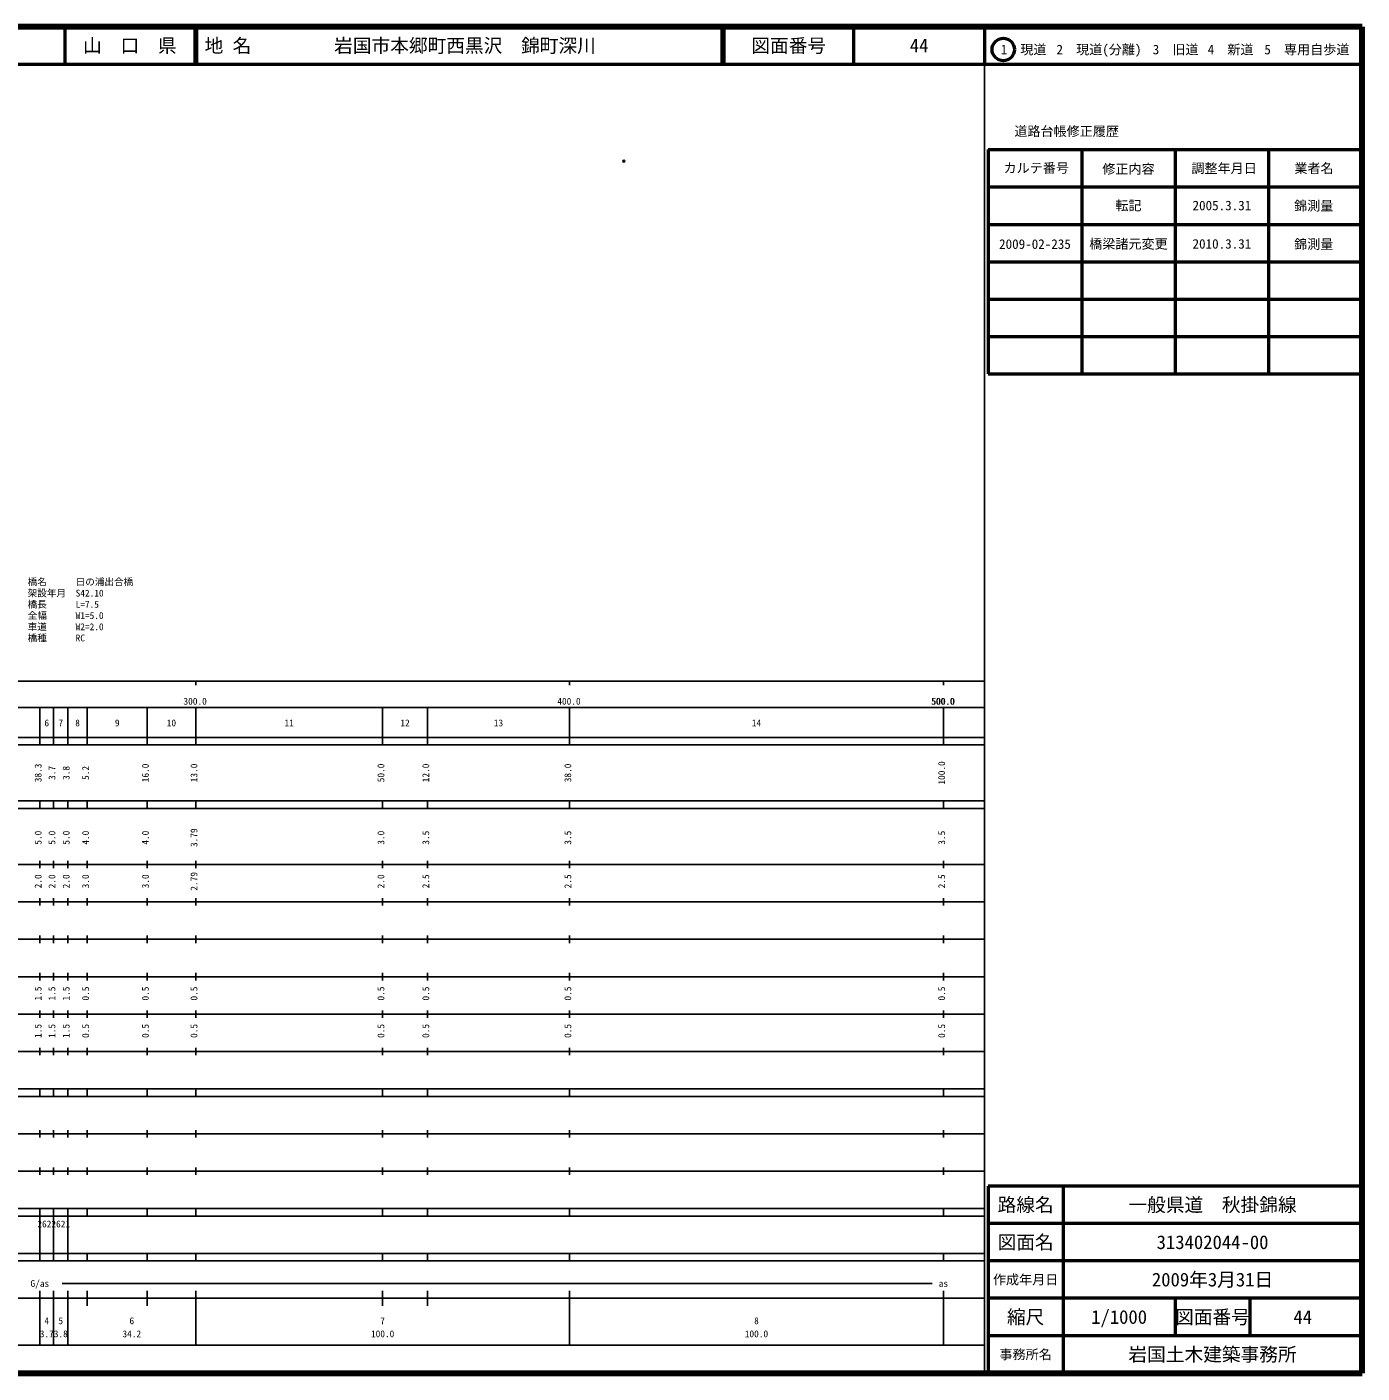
# Model space of a CAD drawing. Units: millimetres on the paper. Extents: x 40 to 680, y 20 to 380.
# Drawn here: x 322.8 to 680, y 20 to 380 of the extents above; entities that cross this region are included whole.
import ezdxf
from ezdxf.enums import TextEntityAlignment as Align

# ---------------------------------------------------------------- set-up
doc = ezdxf.new("R2010")
doc.units = ezdxf.units.MM
doc.header["$PDMODE"] = 32
doc.header["$PDSIZE"] = 0.5
for name, color, linetype in [('M-OTRS', 6, 'Continuous'), ('M-STR-HTXT', 7, 'Continuous'), ('M-TTL-TXT', 7, 'Continuous')]:
    doc.layers.add(name, color=color, linetype=linetype)
for name, color, linetype, lineweight in [('M-TTL', 2, 'Continuous', 140), ('M-TTL-BAND', 7, 'Continuous', 25), ('M-TTL-FRAM', 2, 'Continuous', 50), ('M-TTL-LINE', 7, 'Continuous', 50)]:
    doc.layers.add(name, color=color, linetype=linetype, lineweight=lineweight)
doc.styles.add('ＭＳ ゴシック', font='')
doc.styles.get('ＭＳ ゴシック').set_extended_font_data('MS Gothic')

msp = doc.modelspace()

# ---------------------------------------------------------------- linework, layer by layer
at = {"layer": 'M-OTRS'}
msp.add_point((482.503, 344.089), dxfattribs=at)
at = {"layer": 'M-TTL'}
for p, q in [((680, 380), (40, 380)), ((680, 20), (680, 380)), ((40, 20), (680, 20))]:
    msp.add_line(p, q, dxfattribs=at)
at = {"layer": 'M-TTL-BAND'}
for p, q in [((579, 20), (579, 370)), ((40, 205), (579, 205)), ((368, 205), (368, 204)), ((468, 205), (468, 204)), ((568, 205), (568, 204)), ((68, 198), (579, 198)), ((326.3, 188), (326.3, 198)), ((330, 188), (330, 198)), ((333.8, 188), (333.8, 198)), ((339, 188), (339, 198)), ((355, 188), (355, 198)), ((368, 188), (368, 198)), ((418, 188), (418, 198)), ((430, 188), (430, 198)), ((468, 188), (468, 198)), ((568, 188), (568, 198)), ((40, 190), (579, 190)), ((40, 188), (579, 188)), ((40, 173), (579, 173)), ((326.3, 171), (326.3, 173)), ((330, 171), (330, 173)), ((333.8, 171), (333.8, 173)), ((339, 171), (339, 173)), ((355, 171), (355, 173)), ((368, 171), (368, 173)), ((418, 171), (418, 173)), ((430, 171), (430, 173)), ((468, 171), (468, 173)), ((568, 171), (568, 173)), ((40, 171), (579, 171)), ((40, 156), (579, 156)), ((326.3, 155), (326.3, 157)), ((330, 155), (330, 157)), ((333.8, 155), (333.8, 157)), ((339, 155), (339, 157)), ((355, 155), (355, 157)), ((368, 155), (368, 157)), ((418, 155), (418, 157)), ((430, 155), (430, 157)), ((468, 155), (468, 157)), ((568, 155), (568, 157)), ((46, 146), (579, 146)), ((326.3, 145), (326.3, 147)), ((330, 145), (330, 147)), ((333.8, 145), (333.8, 147)), ((339, 145), (339, 147)), ((355, 145), (355, 147)), ((368, 145), (368, 147)), ((418, 145), (418, 147)), ((430, 145), (430, 147)), ((468, 145), (468, 147)), ((568, 145), (568, 147)), ((326.3, 135), (326.3, 137)), ((330, 135), (330, 137)), ((333.8, 135), (333.8, 137)), ((339, 135), (339, 137)), ((355, 135), (355, 137)), ((368, 135), (368, 137)), ((418, 135), (418, 137)), ((430, 135), (430, 137)), ((468, 135), (468, 137)), ((568, 135), (568, 137)), ((52, 136), (579, 136)), ((46, 126), (579, 126)), ((326.3, 125), (326.3, 127)), ((330, 125), (330, 127)), ((333.8, 125), (333.8, 127)), ((339, 125), (339, 127)), ((355, 125), (355, 127)), ((368, 125), (368, 127)), ((418, 125), (418, 127)), ((430, 125), (430, 127)), ((468, 125), (468, 127)), ((568, 125), (568, 127)), ((52, 116), (579, 116)), ((326.3, 115), (326.3, 117)), ((330, 115), (330, 117)), ((333.8, 115), (333.8, 117)), ((339, 115), (339, 117)), ((355, 115), (355, 117)), ((368, 115), (368, 117)), ((418, 115), (418, 117)), ((430, 115), (430, 117)), ((468, 115), (468, 117)), ((568, 115), (568, 117)), ((46, 106), (579, 106)), ((326.3, 105), (326.3, 107)), ((330, 105), (330, 107)), ((333.8, 105), (333.8, 107)), ((339, 105), (339, 107)), ((355, 105), (355, 107)), ((368, 105), (368, 107)), ((418, 105), (418, 107)), ((430, 105), (430, 107)), ((468, 105), (468, 107)), ((568, 105), (568, 107)), ((40, 96), (579, 96)), ((40, 94), (579, 94)), ((326.3, 94), (326.3, 96)), ((330, 94), (330, 96)), ((333.8, 94), (333.8, 96)), ((339, 94), (339, 96)), ((355, 94), (355, 96)), ((368, 94), (368, 96)), ((418, 94), (418, 96)), ((430, 94), (430, 96)), ((468, 94), (468, 96)), ((568, 94), (568, 96)), ((49, 84), (579, 84)), ((326.3, 83), (326.3, 85)), ((330, 83), (330, 85)), ((333.8, 83), (333.8, 85)), ((339, 83), (339, 85)), ((355, 83), (355, 85)), ((368, 83), (368, 85)), ((418, 83), (418, 85)), ((430, 83), (430, 85)), ((468, 83), (468, 85)), ((568, 83), (568, 85)), ((40, 74), (579, 74)), ((326.3, 73), (326.3, 75)), ((330, 73), (330, 75)), ((333.8, 73), (333.8, 75)), ((339, 73), (339, 75)), ((355, 73), (355, 75)), ((368, 73), (368, 75)), ((418, 73), (418, 75)), ((430, 73), (430, 75)), ((468, 73), (468, 75)), ((568, 73), (568, 75)), ((40, 64), (579, 64)), ((40, 62), (579, 62)), ((326.3, 62), (326.3, 64)), ((326.3, 52), (326.3, 62)), ((330, 62), (330, 64)), ((330, 52), (330, 62)), ((330, 52), (330, 62)), ((333.8, 62), (333.8, 64)), ((333.8, 52), (333.8, 62)), ((339, 62), (339, 64)), ((355, 62), (355, 64)), ((368, 62), (368, 64)), ((418, 62), (418, 64)), ((430, 62), (430, 64)), ((468, 62), (468, 64)), ((568, 62), (568, 64)), ((40, 52), (579, 52)), ((326.3, 50), (326.3, 52)), ((330, 50), (330, 52)), ((333.8, 50), (333.8, 52)), ((339, 50), (339, 52)), ((355, 50), (355, 52)), ((368, 50), (368, 52)), ((418, 50), (418, 52)), ((430, 50), (430, 52)), ((468, 50), (468, 52)), ((568, 50), (568, 52)), ((40, 50), (579, 50)), ((332.3, 44), (565, 44)), ((40, 40), (579, 40)), ((326.3, 27.5), (326.3, 42)), ((330, 27.5), (330, 42)), ((333.8, 27.5), (333.8, 42)), ((339, 38), (339, 42)), ((355, 38), (355, 42)), ((368, 27.5), (368, 42)), ((418, 38), (418, 42)), ((430, 38), (430, 42)), ((468, 27.5), (468, 42)), ((568, 27.5), (568, 42)), ((68, 27.5), (579, 27.5))]:
    msp.add_line(p, q, dxfattribs=at)
at = {"layer": 'M-TTL-FRAM'}
for p, q in [((580, 347.197), (580, 287.197)), ((580, 347.197), (680, 347.197)), ((580, 287.197), (680, 287.197)), ((680, 70), (580, 70)), ((580, 70), (580, 20))]:
    msp.add_line(p, q, dxfattribs=at)
at = {"layer": 'M-TTL-LINE'}
for p, q in [((333, 380), (333, 370)), ((367.75, 380), (367.75, 370)), ((368.25, 380), (368.25, 370)), ((508.747, 380), (508.747, 370)), ((509.247, 380), (509.247, 370)), ((543.997, 380), (543.997, 370)), ((579, 380), (579, 370)), ((40, 370), (680, 370)), ((605, 347.197), (605, 287.197)), ((630, 347.197), (630, 287.197)), ((655, 347.197), (655, 287.197)), ((580, 337.197), (680, 337.197)), ((580, 327.197), (680, 327.197)), ((580, 317.197), (680, 317.197)), ((580, 307.197), (680, 307.197)), ((580, 297.197), (680, 297.197)), ((600, 70), (600, 20)), ((680, 60), (580, 60)), ((680, 50), (580, 50)), ((680, 40), (580, 40)), ((630, 40), (630, 30)), ((650, 40), (650, 30)), ((680, 30), (580, 30))]:
    msp.add_line(p, q, dxfattribs=at)
msp.add_circle((584.031, 373.958), 3, dxfattribs=at)

# ---------------------------------------------------------------- texts
at = {"layer": 'M-STR-HTXT', "style": 'ＭＳ ゴシック'}
for s, p in [('橋名\u3000\u3000\u3000日の浦出合橋', (323.046, 230.12)), ('架設年月\u3000S42.10', (323.046, 227.12)), ('橋長\u3000\u3000\u3000L=7.5', (323.046, 224.12)), ('全幅\u3000\u3000\u3000W1=5.0', (323.046, 221.12)), ('車道\u3000\u3000\u3000W2=2.0', (323.046, 218.12)), ('橋種\u3000\u3000\u3000RC', (323.046, 215.12))]:
    msp.add_text(s, height=1.833, dxfattribs=at).set_placement(p, align=Align.BOTTOM_LEFT)
at = {"layer": 'M-TTL-BAND', "style": 'ＭＳ ゴシック'}
for s, p in [('300.0', (367.844, 198.195)), ('400.0', (467.844, 198.195)), ('500.0', (567.844, 198.195)), ('500.0', (568, 198.195)), ('6', (328.15, 192.405)), ('7', (331.9, 192.405)), ('8', (336.4, 192.405)), ('9', (347, 192.405)), ('10', (361.5, 192.405)), ('11', (393, 192.405)), ('12', (424, 192.405)), ('13', (449, 192.405)), ('14', (518, 192.405)), ('G/as', (326.3, 42.5)), ('as', (568, 42.5)), ('4', (328.15, 32.523)), ('5', (331.9, 32.523)), ('6', (350.9, 32.523)), ('7', (418, 32.523)), ('8', (518, 32.523)), ('3.7', (328.15, 29.033)), ('3.8', (331.9, 29.033)), ('34.2', (350.9, 29.033)), ('100.0', (418, 29.033)), ('100.0', (518, 29.033))]:
    msp.add_text(s, height=1.833, dxfattribs=at).set_placement(p, align=Align.BOTTOM_CENTER)
for s, p in [('38.3', (327.3, 180.5)), ('3.7', (331, 180.5)), ('3.8', (334.8, 180.5)), ('5.2', (340, 180.5)), ('16.0', (356, 180.5)), ('13.0', (369, 180.5)), ('50.0', (419, 180.5)), ('12.0', (431, 180.5)), ('38.0', (469, 180.5)), ('100.0', (569, 180.5)), ('5.0', (327.3, 163.174)), ('5.0', (331, 163.174)), ('5.0', (334.8, 163.174)), ('4.0', (340, 163.174)), ('4.0', (356, 163.174)), ('3.79', (369, 163.174)), ('3.0', (419, 163.174)), ('3.5', (431, 163.174)), ('3.5', (469, 163.174)), ('3.5', (569, 163.174)), ('2.0', (327.3, 151.5)), ('2.0', (331, 151.5)), ('2.0', (334.8, 151.5)), ('3.0', (340, 151.5)), ('3.0', (356, 151.5)), ('2.79', (369, 151.5)), ('2.0', (419, 151.5)), ('2.5', (431, 151.5)), ('2.5', (469, 151.5)), ('2.5', (569, 151.5)), ('1.5', (327.3, 121.5)), ('1.5', (331, 121.5)), ('1.5', (334.8, 121.5)), ('0.5', (340, 121.5)), ('0.5', (356, 121.5)), ('0.5', (369, 121.5)), ('0.5', (419, 121.5)), ('0.5', (431, 121.5)), ('0.5', (469, 121.5)), ('0.5', (569, 121.5)), ('1.5', (327.3, 111.5)), ('1.5', (331, 111.5)), ('1.5', (334.8, 111.5)), ('0.5', (340, 111.5)), ('0.5', (356, 111.5)), ('0.5', (369, 111.5)), ('0.5', (419, 111.5)), ('0.5', (431, 111.5)), ('0.5', (469, 111.5)), ('0.5', (569, 111.5))]:
    msp.add_text(s, height=1.833, rotation=90, dxfattribs=at).set_placement(p, align=Align.BOTTOM_CENTER)
for p in [(325.65, 58.405), (329.4, 58.405)]:
    msp.add_text('2621', height=1.833, dxfattribs=at).set_placement(p, align=Align.BOTTOM_LEFT)
at = {"layer": 'M-TTL-TXT', "style": 'ＭＳ ゴシック'}
for s, height, p in [('山\u3000口\u3000県', 3.666, (350.375, 375)), ('図面番号', 3.666, (526.622, 375)), ('44', 3.666, (561.497, 375)), ('1\u3000現道', 2.566, (589.448, 373.958)), ('2\u3000現道(分離)', 2.566, (609.619, 373.958)), ('3\u3000旧道', 2.566, (630.121, 373.958)), ('4\u3000新道', 2.566, (644.824, 373.958)), ('5\u3000専用自歩道', 2.566, (665.228, 373.958)), ('道路台帳修正履歴', 2.566, (600.968, 352.113)), ('カルテ番号', 2.566, (592.839, 342.277)), ('修正内容', 2.566, (617.509, 342.023)), ('調整年月日', 2.566, (643.089, 342.197)), ('業者名', 2.566, (667.134, 342.197)), ('転記', 2.566, (617.5, 332.245)), ('2005.3.31', 2.566, (642.5, 332.245)), ('錦測量', 2.566, (667.077, 332.189)), ('2009-02-235', 2.566, (592.5, 321.927)), ('橋梁諸元変更', 2.566, (617.5, 321.984)), ('2010.3.31', 2.566, (642.5, 321.984)), ('錦測量', 2.566, (667.077, 321.927)), ('路線名', 3.666, (590, 65)), ('路線名', 3.666, (590, 65)), ('一般県道\u3000秋掛錦線', 3.666, (640, 65)), ('図面名', 3.666, (590, 55)), ('図面名', 3.666, (590, 55)), ('313402044-00', 3.666, (640, 55)), ('2009年3月31日', 3.666, (640, 45)), ('作成年月日', 2.566, (590, 45)), ('作成年月日', 2.566, (590, 45)), ('縮尺', 3.666, (590, 35)), ('縮尺', 3.666, (590, 35)), ('1/1000', 3.666, (615, 35)), ('図面番号', 3.666, (640, 35)), ('図面番号', 3.666, (640, 35)), ('44', 3.666, (664.125, 35)), ('事務所名', 2.566, (590, 25)), ('事務所名', 2.566, (590, 25)), ('岩国土木建築事務所', 3.666, (640, 25))]:
    msp.add_text(s, height=height, dxfattribs=at).set_placement(p, align=Align.MIDDLE_CENTER)
for s, p in [('地 名', (370.38, 375)), ('岩国市本郷町西黒沢\u3000錦町深川', (405.024, 375))]:
    msp.add_text(s, height=3.666, dxfattribs=at).set_placement(p, align=Align.MIDDLE_LEFT)

doc.saveas('drawing.dxf')
